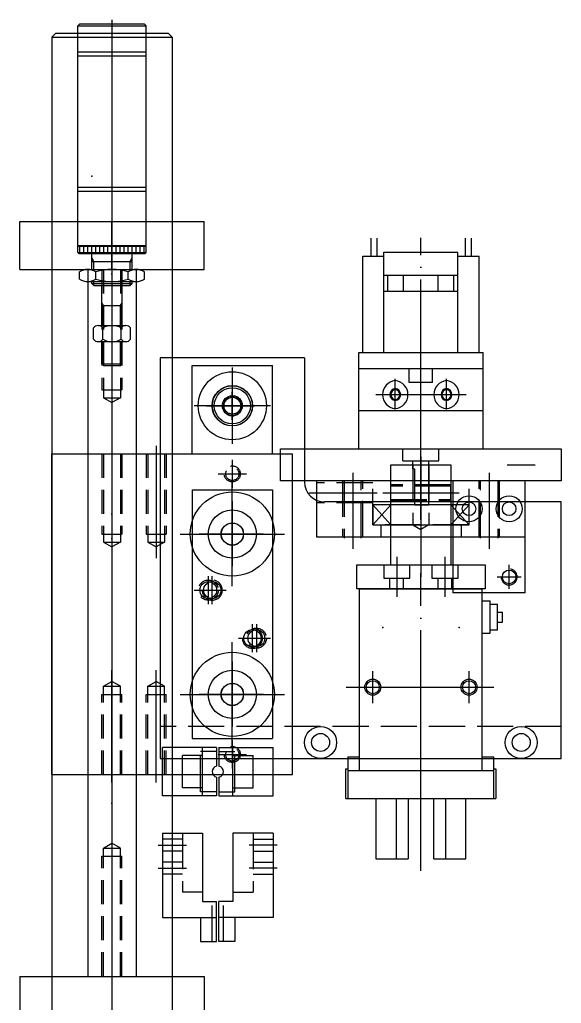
# Model space of a CAD drawing. Extents: x 109 to 2360, y -4282 to -2220.
# Drawn here: x 1960.9 to 2230.9, y -3827 to -3336.2 of the extents above; entities that cross this region are included whole.
import ezdxf

# ---------------------------------------------------------------- set-up
doc = ezdxf.new("R2010")
doc.units = 0
doc.header["$LTSCALE"] = 6
doc.header["$MEASUREMENT"] = 0
for name, pattern in [('CENTER', [22, 20, -1, 0, -1]), ('CENTER1', [12, 10, -1, 0, -1]), ('CENTER2', [16, 10, -2, 2, -2]), ('CENTER3', [7, 4, -1, 1, -1]), ('DASHED', [4, 3, -1]), ('DASHED2', [3, 2, -1]), ('THIN', [200000, 200000, 0])]:
    doc.linetypes.add(name, pattern=pattern)
doc.layers.get('0').update_dxf_attribs({"color": 241, "linetype": 'CONTINUOUS'})
for name, color, linetype in [('6802', 7, 'CONTINUOUS'), ('ME23-16X1_0', 254, 'CONTINUOUS'), ('MH010001', 110, 'CONTINUOUS'), ('MJ02-20X16', 210, 'CONTINUOUS'), ('MJ05A-16X16', 7, 'CONTINUOUS'), ('MJ08-20X16', 12, 'CONTINUOUS'), ('MJ16X12', 20, 'CONTINUOUS'), ('MJ23A-16X16', 7, 'CONTINUOUS'), ('MJ8Q02', 6, 'CONTINUOUS'), ('ML001', 2, 'CONTINUOUS'), ('ML002', 5, 'CONTINUOUS'), ('ML20-24', 241, 'CONTINUOUS'), ('ML4E1000', 140, 'CONTINUOUS'), ('ML4Q1000', 4, 'CONTINUOUS'), ('MLA3', 210, 'CONTINUOUS'), ('MM080017', 31, 'CONTINUOUS')]:
    doc.layers.add(name, color=color, linetype=linetype)

msp = doc.modelspace()

# ---------------------------------------------------------------- linework, layer by layer
at = {"linetype": 'CENTER'}
for p, q in [((2160.87, -3760.79), (2160.87, -3612.31)), ((2136.87, -3677.23), (2136.87, -3661.23)), ((2184.87, -3677.23), (2184.87, -3661.23)), ((2123.54, -3669.23), (2197.19, -3669.23))]:
    msp.add_line(p, q, dxfattribs=at)
at = {"linetype": 'CONTINUOUS'}
for p, q in [((2130.27, -3710.83), (2130.27, -3620.23)), ((2130.27, -3620.23), (2191.47, -3620.23)), ((2191.47, -3710.83), (2191.47, -3620.23)), ((2191.47, -3626.15), (2195.47, -3626.15)), ((2195.47, -3642.31), (2195.47, -3626.15)), ((2195.47, -3627.88), (2199.07, -3627.88)), ((2199.07, -3640.58), (2199.07, -3627.88)), ((2199.07, -3631.73), (2201.62, -3631.73)), ((2201.62, -3636.73), (2201.62, -3631.73)), ((2199.07, -3636.73), (2201.62, -3636.73)), ((2195.47, -3640.58), (2199.07, -3640.58)), ((2191.47, -3642.31), (2195.47, -3642.31)), ((2124.47, -3704.03), (2130.27, -3704.03)), ((2124.47, -3704.03), (2124.47, -3724.83)), ((2191.47, -3704.03), (2197.27, -3704.03)), ((2197.27, -3724.83), (2197.27, -3704.03)), ((2123.47, -3710.03), (2124.47, -3710.03)), ((2123.47, -3724.83), (2123.47, -3710.03)), ((2197.27, -3710.03), (2198.27, -3710.03)), ((2198.27, -3710.03), (2198.27, -3724.83)), ((2124.47, -3710.83), (2197.27, -3710.83)), ((2123.47, -3724.83), (2198.27, -3724.83)), ((2138.47, -3724.83), (2138.47, -3754.83)), ((2148.47, -3724.83), (2148.47, -3754.83)), ((2154.47, -3724.83), (2154.47, -3754.83)), ((2167.27, -3754.83), (2167.27, -3724.83)), ((2173.27, -3754.83), (2173.27, -3724.83)), ((2183.27, -3754.83), (2183.27, -3724.83)), ((2138.47, -3754.83), (2148.47, -3754.83)), ((2148.47, -3754.83), (2154.47, -3754.83)), ((2167.27, -3754.83), (2173.27, -3754.83)), ((2173.27, -3754.83), (2183.27, -3754.83))]:
    msp.add_line(p, q, dxfattribs=at)
for centre, radius in [((2136.87, -3669.23), 4), ((2136.87, -3669.23), 3.24), ((2184.87, -3669.23), 4), ((2184.87, -3669.23), 3.24)]:
    msp.add_circle(centre, radius, dxfattribs=at)
for p in [(2160.87, -3620.23), (2141.87, -3639.43), (2179.87, -3639.43)]:
    msp.add_point(p, dxfattribs=at)
at = {"layer": '6802', "linetype": 'CENTER'}
msp.add_line((2160.87, -3570.94), (2160.87, -3596.2), dxfattribs=at)
at = {"layer": '6802'}
for p, q in [((2136.87, -3588.26), (2145.87, -3578.26)), ((2136.87, -3578.26), (2145.87, -3588.26)), ((2145.87, -3588.26), (2145.87, -3578.26)), ((2184.87, -3578.26), (2175.87, -3588.26)), ((2175.87, -3578.26), (2184.87, -3588.26)), ((2175.87, -3578.26), (2175.87, -3588.26))]:
    msp.add_line(p, q, dxfattribs=at)
msp.add_lwpolyline([(2136.87, -3588.26), (2184.87, -3588.26), (2184.87, -3578.26), (2136.87, -3578.26)], close=True, dxfattribs=at)
at = {"layer": 'ME23-16X1_0', "linetype": 'CENTER'}
msp.add_line((2006.87, -3456.8), (2006.87, -3817.51), dxfattribs=at)
at = {"layer": 'ME23-16X1_0', "linetype": 'CONTINUOUS'}
for p, q in [((1994.87, -3460.8), (1994.87, -3813.51)), ((1994.87, -3460.8), (2018.87, -3460.8)), ((2018.87, -3460.8), (2018.87, -3813.51)), ((1994.87, -3813.51), (2018.87, -3813.51))]:
    msp.add_line(p, q, dxfattribs=at)
at = {"layer": 'ME23-16X1_0', "linetype": 'DASHED2'}
for p, q in [((2001.87, -3460.8), (2001.87, -3520.8)), ((2002.67, -3460.8), (2002.67, -3524.8)), ((2011.07, -3460.8), (2011.07, -3524.8)), ((2011.87, -3460.8), (2011.87, -3520.8)), ((2001.87, -3520.8), (2011.87, -3520.8)), ((2002.67, -3524.8), (2006.87, -3527.23)), ((2002.67, -3524.8), (2011.07, -3524.8)), ((2011.07, -3524.8), (2006.87, -3527.23)), ((2002.67, -3749.51), (2006.87, -3747.09)), ((2002.67, -3813.51), (2002.67, -3749.51)), ((2002.67, -3749.51), (2011.07, -3749.51)), ((2011.07, -3749.51), (2006.87, -3747.09)), ((2011.07, -3813.51), (2011.07, -3749.51)), ((2001.87, -3813.51), (2001.87, -3753.51)), ((2001.87, -3753.51), (2011.87, -3753.51)), ((2011.87, -3813.51), (2011.87, -3753.51))]:
    msp.add_line(p, q, dxfattribs=at)
at = {"layer": 'MH010001', "linetype": 'CONTINUOUS'}
for p, q in [((1976.87, -3712.8), (1976.87, -3552.8)), ((1976.87, -3552.8), (2096.87, -3552.8)), ((2096.87, -3712.8), (2096.87, -3552.8)), ((1976.87, -3712.8), (2096.87, -3712.8))]:
    msp.add_line(p, q, dxfattribs=at)
at = {"layer": 'MH010001', "linetype": 'DASHED2'}
for p, q in [((2001.87, -3552.8), (2001.87, -3592.8)), ((2002.67, -3552.8), (2002.67, -3596.8)), ((2011.07, -3552.8), (2011.07, -3596.8)), ((2011.87, -3552.8), (2011.87, -3592.8)), ((2023.87, -3552.8), (2023.87, -3592.8)), ((2024.67, -3552.8), (2024.67, -3596.8)), ((2033.07, -3552.8), (2033.07, -3596.8)), ((2033.87, -3552.8), (2033.87, -3592.8)), ((2001.87, -3592.8), (2011.87, -3592.8)), ((2002.67, -3596.8), (2006.87, -3599.23)), ((2002.67, -3596.8), (2011.07, -3596.8)), ((2011.07, -3596.8), (2006.87, -3599.23)), ((2023.87, -3592.8), (2033.87, -3592.8)), ((2024.67, -3596.8), (2028.87, -3599.23)), ((2024.67, -3596.8), (2033.07, -3596.8)), ((2033.07, -3596.8), (2028.87, -3599.23)), ((2002.67, -3668.8), (2006.87, -3666.38)), ((2002.67, -3712.8), (2002.67, -3668.8)), ((2002.67, -3668.8), (2011.07, -3668.8)), ((2011.07, -3668.8), (2006.87, -3666.38)), ((2011.07, -3712.8), (2011.07, -3668.8)), ((2024.67, -3668.8), (2028.87, -3666.38)), ((2024.67, -3712.8), (2024.67, -3668.8)), ((2024.67, -3668.8), (2033.07, -3668.8)), ((2033.07, -3668.8), (2028.87, -3666.38)), ((2033.07, -3712.8), (2033.07, -3668.8)), ((2001.87, -3672.8), (2011.87, -3672.8)), ((2001.87, -3712.8), (2001.87, -3672.8)), ((2011.87, -3712.8), (2011.87, -3672.8)), ((2023.87, -3712.8), (2023.87, -3672.8)), ((2023.87, -3672.8), (2033.87, -3672.8)), ((2033.87, -3712.8), (2033.87, -3672.8))]:
    msp.add_line(p, q, dxfattribs=at)
at = {"layer": 'MH010001', "linetype": 'CENTER2'}
for p, q in [((2006.87, -3548.8), (2006.87, -3604.8)), ((2028.87, -3548.8), (2028.87, -3604.8)), ((2066.87, -3618.8), (2066.87, -3566.8)), ((2066.87, -3618.8), (2066.87, -3566.8)), ((2040.87, -3592.8), (2092.87, -3592.8)), ((2040.87, -3592.8), (2092.87, -3592.8)), ((2066.87, -3698.8), (2066.87, -3646.8)), ((2066.87, -3698.8), (2066.87, -3646.8)), ((2006.87, -3716.8), (2006.87, -3660.8)), ((2028.87, -3716.8), (2028.87, -3660.8)), ((2040.87, -3672.8), (2092.87, -3672.8)), ((2040.87, -3672.8), (2092.87, -3672.8))]:
    msp.add_line(p, q, dxfattribs=at)
at = {"layer": 'MH010001', "linetype": 'CENTER3'}
for p, q in [((2066.87, -3556.8), (2066.87, -3568.8)), ((2060.87, -3562.8), (2072.87, -3562.8)), ((2054.87, -3613.8), (2054.87, -3627.8)), ((2047.87, -3620.8), (2061.87, -3620.8)), ((2066.87, -3696.8), (2066.87, -3708.8)), ((2060.87, -3702.8), (2072.87, -3702.8))]:
    msp.add_line(p, q, dxfattribs=at)
at = {"layer": 'MH010001', "linetype": 'DASHED2'}
for centre, radius in [((2066.87, -3562.8), 4), ((2066.87, -3562.8), 3.3), ((2054.87, -3620.8), 5), ((2066.87, -3702.8), 4), ((2066.87, -3702.8), 3.3)]:
    msp.add_circle(centre, radius, dxfattribs=at)
at = {"layer": 'MH010001', "linetype": 'CONTINUOUS'}
for centre, radius in [((2066.87, -3592.8), 21), ((2066.87, -3592.8), 21), ((2054.87, -3620.8), 4.2), ((2066.87, -3672.8), 21), ((2066.87, -3672.8), 21)]:
    msp.add_circle(centre, radius, dxfattribs=at)
at = {"layer": 'MJ02-20X16', "linetype": 'CONTINUOUS'}
for p, q in [((1960.87, -3813.51), (2052.87, -3813.51)), ((1960.87, -3813.51), (1960.87, -3837.51)), ((2052.87, -3813.51), (2052.87, -3837.51))]:
    msp.add_line(p, q, dxfattribs=at)
at = {"layer": 'MJ05A-16X16', "linetype": 'CONTINUOUS'}
for p, q in [((2046.87, -3570.8), (2046.87, -3694.8)), ((2046.87, -3570.8), (2086.87, -3570.8)), ((2086.87, -3570.8), (2086.87, -3694.8)), ((2046.87, -3694.8), (2086.87, -3694.8))]:
    msp.add_line(p, q, dxfattribs=at)
at = {"layer": 'MJ05A-16X16', "linetype": 'CENTER3'}
for p, q in [((2066.87, -3583.8), (2066.87, -3601.8)), ((2057.87, -3592.8), (2075.87, -3592.8)), ((2054.87, -3613.8), (2054.87, -3627.8)), ((2047.87, -3620.8), (2061.87, -3620.8)), ((2078.87, -3637.8), (2078.87, -3651.8)), ((2071.87, -3644.8), (2085.87, -3644.8)), ((2066.87, -3663.8), (2066.87, -3681.8)), ((2057.87, -3672.8), (2075.87, -3672.8))]:
    msp.add_line(p, q, dxfattribs=at)
at = {"layer": 'MJ05A-16X16', "linetype": 'CONTINUOUS'}
for centre, radius in [((2066.87, -3592.8), 5.6), ((2054.87, -3620.8), 4.2), ((2078.87, -3644.8), 4.2), ((2066.87, -3672.8), 5.6)]:
    msp.add_circle(centre, radius, dxfattribs=at)
at = {"layer": 'MJ05A-16X16', "linetype": 'DASHED2'}
for centre in [(2054.87, -3620.8), (2078.87, -3644.8)]:
    msp.add_circle(centre, 5, dxfattribs=at)
at = {"layer": 'MJ08-20X16'}
for p, q in [((2006.89, -3510.8), (2006.89, -3336.17)), ((2066.87, -3509.8), (2066.87, -3547.8)), ((2085.87, -3528.8), (2047.87, -3528.8))]:
    msp.add_line(p, q, dxfattribs=at)
at = {"layer": 'MJ08-20X16', "linetype": 'CONTINUOUS'}
for p, q in [((1989.89, -3339.17), (1990.89, -3338.17)), ((1989.89, -3448.8), (1989.89, -3339.17)), ((1989.89, -3339.17), (2023.89, -3339.17)), ((1990.89, -3338.17), (2022.89, -3338.17)), ((2023.89, -3339.17), (2022.89, -3338.17)), ((2023.89, -3448.8), (2023.89, -3339.17)), ((1989.89, -3352.17), (2023.89, -3352.17)), ((1989.89, -3354.17), (2023.89, -3354.17)), ((1989.89, -3419.8), (2023.89, -3419.8)), ((1989.89, -3421.8), (2023.89, -3421.8)), ((1989.89, -3448.8), (2023.89, -3448.8)), ((1989.89, -3449.2), (1990.29, -3448.8)), ((1989.89, -3449.2), (2023.89, -3449.2)), ((1989.89, -3452.4), (1989.89, -3449.2)), ((1990.89, -3452.4), (1990.89, -3449.2)), ((1992.89, -3452.4), (1992.89, -3449.2)), ((1994.89, -3452.4), (1994.89, -3449.2)), ((1996.89, -3452.4), (1996.89, -3449.2)), ((1998.89, -3452.4), (1998.89, -3449.2)), ((2000.89, -3452.4), (2000.89, -3449.2)), ((2002.89, -3452.4), (2002.89, -3449.2)), ((2004.89, -3452.4), (2004.89, -3449.2)), ((2006.89, -3452.4), (2006.89, -3449.2)), ((2008.89, -3452.4), (2008.89, -3449.2)), ((2010.89, -3452.4), (2010.89, -3449.2)), ((2012.89, -3452.4), (2012.89, -3449.2)), ((2014.89, -3452.4), (2014.89, -3449.2)), ((2016.89, -3452.4), (2016.89, -3449.2)), ((2018.89, -3452.4), (2018.89, -3449.2)), ((2020.89, -3452.4), (2020.89, -3449.2)), ((2022.89, -3452.4), (2022.89, -3449.2)), ((2023.89, -3449.2), (2023.49, -3448.8)), ((2023.89, -3452.4), (2023.89, -3449.2)), ((1989.89, -3452.4), (2023.89, -3452.4)), ((1990.29, -3452.8), (1989.89, -3452.4)), ((1990.29, -3452.8), (2023.49, -3452.8)), ((1996.89, -3460.8), (1996.89, -3452.8)), ((1997.89, -3456.8), (1996.89, -3455.07)), ((2015.89, -3456.8), (2016.89, -3455.07)), ((2016.89, -3460.8), (2016.89, -3452.8)), ((2023.49, -3452.8), (2023.89, -3452.4)), ((1996.89, -3456.8), (2016.89, -3456.8)), ((1997.89, -3460.8), (1997.89, -3456.8)), ((2015.89, -3460.8), (2015.89, -3456.8)), ((1990.72, -3465.64), (1990.72, -3461.97)), ((1994.76, -3460.8), (2019.01, -3460.8)), ((1998.81, -3465.64), (1998.81, -3461.97)), ((2014.97, -3465.64), (2014.97, -3461.97)), ((2023.05, -3465.64), (2023.05, -3461.97)), ((1994.76, -3466.8), (2019.01, -3466.8)), ((1996.89, -3467.8), (1996.89, -3466.8)), ((1996.89, -3467.8), (2016.89, -3467.8)), ((1996.89, -3467.8), (1997.89, -3468.8)), ((1997.89, -3468.8), (1997.89, -3466.8)), ((1997.89, -3468.8), (2015.89, -3468.8)), ((2001.89, -3488.8), (2001.89, -3468.8)), ((2011.89, -3488.8), (2011.89, -3468.8)), ((2015.89, -3468.8), (2015.89, -3466.8)), ((2016.89, -3467.8), (2015.89, -3468.8)), ((2016.89, -3467.8), (2016.89, -3466.8)), ((2002.69, -3478.8), (2001.89, -3477.42)), ((2001.89, -3478.8), (2011.89, -3478.8)), ((2002.69, -3488.8), (2002.69, -3478.8)), ((2011.09, -3478.8), (2011.89, -3477.42)), ((2011.09, -3488.8), (2011.09, -3478.8)), ((1999.96, -3488.8), (2013.82, -3488.8)), ((1997.65, -3495.66), (1997.65, -3489.95)), ((2002.27, -3495.66), (2002.27, -3489.95)), ((2011.51, -3495.66), (2011.51, -3489.95)), ((2016.13, -3495.66), (2016.13, -3489.95)), ((1999.96, -3496.8), (2013.82, -3496.8)), ((2001.89, -3508), (2001.89, -3496.8)), ((2002.69, -3508.8), (2002.69, -3496.8)), ((2011.09, -3508.8), (2011.09, -3496.8)), ((2011.89, -3508), (2011.89, -3496.8)), ((2011.89, -3508), (2001.89, -3508)), ((2002.69, -3508.8), (2001.89, -3508)), ((2002.69, -3508.8), (2011.09, -3508.8)), ((2011.09, -3508.8), (2011.89, -3508))]:
    msp.add_line(p, q, dxfattribs=at)
for radius in [17, 10, 9, 5, 4.2]:
    msp.add_circle((2066.87, -3528.8), radius, dxfattribs=at)
for centre, radius, start, end in [((1994.76, -3468.39), 7.58, 57.7957, 122.2041), ((2006.89, -3489.39), 28.58, 73.5735, 106.4264), ((2019.01, -3468.39), 7.58, 57.7958, 122.2042), ((1994.76, -3459.22), 7.58, 237.7958, 302.2042), ((2006.89, -3438.22), 28.58, 253.5736, 286.4264), ((2019.01, -3459.22), 7.58, 237.7957, 302.2041), ((1999.96, -3491.71), 2.9, 37.3412, 142.6588), ((2006.89, -3498.71), 9.9, 62.2043, 117.7956), ((2013.82, -3491.71), 2.9, 37.3412, 142.6588), ((1999.96, -3493.9), 2.9, 217.3412, 322.6588), ((2006.89, -3486.9), 9.9, 242.2043, 297.7957), ((2013.82, -3493.9), 2.9, 217.3412, 322.6588)]:
    msp.add_arc(centre, radius, start, end, dxfattribs=at)
for p in [(1996.89, -3414.3), (2006.89, -3452.8), (2006.89, -3460.8), (2006.89, -3466.8), (2006.89, -3488.8), (2006.89, -3496.8), (2066.87, -3528.8)]:
    msp.add_point(p, dxfattribs=at)
at = {"layer": 'MJ16X12', "linetype": 'CONTINUOUS'}
for p, q in [((2176.87, -3566.23), (2176.87, -3622.23)), ((2212.87, -3566.23), (2176.87, -3566.23)), ((2212.87, -3622.23), (2212.87, -3566.23)), ((2212.87, -3622.23), (2176.87, -3622.23))]:
    msp.add_line(p, q, dxfattribs=at)
at = {"layer": 'MJ16X12', "linetype": 'CENTER'}
for p, q in [((2204.86, -3620.22), (2204.87, -3608.22)), ((2198.87, -3614.21), (2210.87, -3614.22))]:
    msp.add_line(p, q, dxfattribs=at)
at = {"layer": 'MJ16X12', "linetype": 'CONTINUOUS'}
for centre, radius in [((2184.87, -3580.22), 6.5), ((2184.87, -3580.22), 3.4), ((2204.87, -3580.22), 6.5), ((2204.87, -3580.22), 3.4), ((2204.87, -3614.22), 3.4)]:
    msp.add_circle(centre, radius, dxfattribs=at)
at = {"layer": 'MJ16X12', "linetype": 'THIN'}
msp.add_arc((2204.87, -3614.22), 4, 179.9087, 79.9087, dxfattribs=at)
at = {"layer": 'MJ23A-16X16', "linetype": 'CONTINUOUS'}
for p, q in [((2046.87, -3552.8), (2046.87, -3508.8)), ((2046.87, -3508.8), (2086.87, -3508.8)), ((2086.87, -3552.8), (2086.87, -3508.8)), ((2046.87, -3712.8), (2086.87, -3712.8))]:
    msp.add_line(p, q, dxfattribs=at)
at = {"layer": 'MJ23A-16X16', "linetype": 'CENTER3'}
for p, q in [((2066.87, -3515.8), (2066.87, -3541.8)), ((2053.87, -3528.8), (2079.87, -3528.8)), ((2066.87, -3555.8), (2066.87, -3569.8)), ((2059.87, -3562.8), (2073.87, -3562.8)), ((2066.87, -3695.8), (2066.87, -3709.8)), ((2059.87, -3702.8), (2073.87, -3702.8))]:
    msp.add_line(p, q, dxfattribs=at)
at = {"layer": 'MJ23A-16X16', "linetype": 'CENTER2'}
for p, q in [((2066.87, -3608.8), (2066.87, -3576.8)), ((2050.87, -3592.8), (2082.87, -3592.8)), ((2066.87, -3688.8), (2066.87, -3656.8)), ((2050.87, -3672.8), (2082.87, -3672.8))]:
    msp.add_line(p, q, dxfattribs=at)
at = {"layer": 'MJ23A-16X16', "linetype": 'CONTINUOUS'}
msp.add_circle((2066.87, -3528.8), 10.1, dxfattribs=at)
at = {"layer": 'MJ8Q02', "linetype": 'CONTINUOUS'}
for p, q in [((2145.87, -3608.23), (2145.87, -3558.23)), ((2145.87, -3558.23), (2175.87, -3558.23)), ((2175.87, -3558.23), (2175.87, -3608.23)), ((2128.87, -3608.23), (2192.87, -3608.23)), ((2128.87, -3620.23), (2128.87, -3608.23)), ((2192.87, -3608.23), (2192.87, -3620.23)), ((2192.87, -3620.23), (2128.87, -3620.23))]:
    msp.add_line(p, q, dxfattribs=at)
at = {"layer": 'MJ8Q02', "linetype": 'DASHED'}
for p, q in [((2156.87, -3558.23), (2156.87, -3588.23)), ((2164.87, -3558.23), (2164.87, -3588.23)), ((2175.87, -3568.25), (2145.87, -3568.25)), ((2175.87, -3568.85), (2145.87, -3568.85)), ((2175.87, -3576.25), (2175.87, -3568.25)), ((2145.87, -3575.65), (2175.87, -3575.65)), ((2145.87, -3576.25), (2175.87, -3576.25)), ((2156.87, -3588.23), (2160.87, -3590.63)), ((2156.87, -3588.23), (2164.87, -3588.23)), ((2164.87, -3588.23), (2160.87, -3590.63)), ((2142.37, -3608.23), (2142.37, -3614.83)), ((2155.37, -3614.83), (2155.37, -3608.23)), ((2166.37, -3608.23), (2166.37, -3614.83)), ((2179.37, -3614.83), (2179.37, -3608.23)), ((2142.37, -3614.83), (2155.37, -3614.83)), ((2145.47, -3620.23), (2145.47, -3614.83)), ((2152.27, -3620.23), (2152.27, -3614.83)), ((2166.37, -3614.83), (2179.37, -3614.83)), ((2169.47, -3620.23), (2169.47, -3614.83)), ((2176.27, -3620.23), (2176.27, -3614.83))]:
    msp.add_line(p, q, dxfattribs=at)
at = {"layer": 'MJ8Q02', "linetype": 'CENTER1'}
msp.add_line((2160.87, -3554.23), (2160.87, -3624.23), dxfattribs=at)
at = {"layer": 'MJ8Q02', "linetype": 'CENTER'}
for p, q in [((2141.87, -3572.25), (2179.87, -3572.25)), ((2148.87, -3604.23), (2148.87, -3624.23)), ((2172.87, -3604.23), (2172.87, -3624.23))]:
    msp.add_line(p, q, dxfattribs=at)
at = {"layer": 'ML001', "linetype": 'CONTINUOUS'}
for p, q in [((2135.86, -3445.12), (2135.86, -3454.23)), ((2138.86, -3445.12), (2138.86, -3454.23)), ((2182.86, -3445.12), (2182.86, -3454.23)), ((2185.86, -3445.12), (2185.86, -3454.23)), ((2131.86, -3502.23), (2131.86, -3454.23)), ((2131.86, -3454.23), (2142.36, -3454.23)), ((2142.36, -3502.23), (2142.36, -3452.23)), ((2142.36, -3452.23), (2179.36, -3452.23)), ((2179.36, -3502.23), (2179.36, -3452.23)), ((2179.36, -3454.23), (2189.86, -3454.23)), ((2189.86, -3502.23), (2189.86, -3454.23)), ((2142.36, -3463.63), (2179.36, -3463.63)), ((2144.36, -3471.63), (2144.36, -3463.63)), ((2152.26, -3471.63), (2152.26, -3463.63)), ((2169.46, -3471.63), (2169.46, -3463.63)), ((2177.36, -3471.63), (2177.36, -3463.63)), ((2142.36, -3471.63), (2179.36, -3471.63)), ((2129.86, -3550.23), (2129.86, -3502.23)), ((2129.86, -3502.23), (2191.86, -3502.23)), ((2191.86, -3550.23), (2191.86, -3502.23)), ((2129.86, -3510.23), (2191.86, -3510.23)), ((2155.06, -3517.23), (2155.06, -3510.23)), ((2166.66, -3517.23), (2166.66, -3510.23)), ((2166.66, -3517.23), (2155.06, -3517.23)), ((2129.86, -3531.23), (2191.86, -3531.23)), ((2129.86, -3550.23), (2191.86, -3550.23)), ((2151.86, -3556.23), (2151.86, -3550.23)), ((2169.86, -3556.23), (2169.86, -3550.23)), ((2151.86, -3556.23), (2169.86, -3556.23)), ((2156.86, -3560.23), (2156.86, -3556.23)), ((2164.86, -3578.23), (2164.86, -3556.23)), ((2156.86, -3560.23), (2157.86, -3560.23)), ((2157.86, -3578.23), (2157.86, -3560.23)), ((2157.86, -3578.23), (2164.86, -3578.23))]:
    msp.add_line(p, q, dxfattribs=at)
at = {"layer": 'ML001', "linetype": 'CENTER'}
for p, q in [((2160.86, -3585.73), (2160.86, -3444.97)), ((2148.1, -3530.61), (2148.1, -3515.34)), ((2173.62, -3530.61), (2173.62, -3515.34)), ((2138.35, -3523.23), (2183.51, -3523.23))]:
    msp.add_line(p, q, dxfattribs=at)
at = {"layer": 'ML001', "linetype": 'CONTINUOUS'}
for centre, radius, start, end in [((2148.79, -3523.23), 7.03, 95.665, 264.3351), ((2147.4, -3523.23), 7.03, 275.6649, 84.335), ((2174.32, -3523.23), 7.03, 95.665, 264.3351), ((2172.93, -3523.23), 7.03, 275.6649, 84.335), ((2148.39, -3523.23), 3.01, 95.605, 264.3951), ((2148.34, -3523.23), 2.51, 95.521, 264.4786), ((2147.8, -3523.23), 3.01, 275.6049, 84.395), ((2147.86, -3523.23), 2.51, 275.5214, 84.479), ((2173.92, -3523.23), 3.01, 95.605, 264.3951), ((2173.86, -3523.23), 2.51, 95.521, 264.4786), ((2173.33, -3523.23), 3.01, 275.6049, 84.395), ((2173.38, -3523.23), 2.51, 275.5214, 84.479)]:
    msp.add_arc(centre, radius, start, end, dxfattribs=at)
at = {"layer": 'ML001'}
msp.add_point((2160.86, -3550.23), dxfattribs=at)
at = {"layer": 'ML002', "linetype": 'CONTINUOUS'}
for p, q in [((2030.87, -3504.82), (2030.87, -3704.8)), ((2102.87, -3504.82), (2030.87, -3504.82)), ((2102.87, -3504.82), (2102.87, -3566.82)), ((2230.87, -3576.82), (2112.87, -3576.82)), ((2230.87, -3704.8), (2230.87, -3576.82)), ((2030.87, -3704.8), (2230.87, -3704.8))]:
    msp.add_line(p, q, dxfattribs=at)
at = {"layer": 'ML002', "linetype": 'CENTER'}
for p, q in [((2066.86, -3535.8), (2066.87, -3521.8)), ((2059.87, -3528.79), (2073.87, -3528.8)), ((2056.86, -3627.82), (2056.87, -3613.82)), ((2049.87, -3620.81), (2063.87, -3620.82)), ((2076.86, -3651.82), (2076.87, -3637.82)), ((2069.87, -3644.81), (2083.87, -3644.82))]:
    msp.add_line(p, q, dxfattribs=at)
at = {"layer": 'ML002', "linetype": 'CENTER1'}
for p, q in [((2066.87, -3576.4), (2066.87, -3608.85)), ((2082.35, -3592.82), (2050.35, -3592.82)), ((2066.87, -3656.4), (2066.87, -3688.85)), ((2082.35, -3672.82), (2050.35, -3672.82))]:
    msp.add_line(p, q, dxfattribs=at)
at = {"layer": 'ML002', "linetype": 'DASHED'}
msp.add_line((2230.87, -3688.8), (2030.87, -3688.8), dxfattribs=at)
at = {"layer": 'ML002', "linetype": 'CONTINUOUS'}
for centre, radius in [((2066.87, -3528.8), 4.3), ((2066.87, -3592.82), 12), ((2066.87, -3592.82), 5.5), ((2056.87, -3620.82), 4.3), ((2076.87, -3644.82), 4.3), ((2066.87, -3672.82), 12), ((2066.87, -3672.82), 5.5), ((2110.87, -3696.82), 8), ((2210.87, -3696.82), 8), ((2110.87, -3696.82), 4.5), ((2210.87, -3696.82), 4.5)]:
    msp.add_circle(centre, radius, dxfattribs=at)
at = {"layer": 'ML002', "linetype": 'THIN'}
for centre in [(2066.87, -3528.8), (2056.87, -3620.82), (2076.87, -3644.82)]:
    msp.add_arc(centre, 5, 179.9087, 79.9087, dxfattribs=at)
at = {"layer": 'ML002', "linetype": 'CONTINUOUS'}
msp.add_arc((2112.87, -3566.82), 10, 180, 270, dxfattribs=at)
at = {"layer": 'ML20-24', "linetype": 'CONTINUOUS'}
for p, q in [((1960.87, -3436.8), (2052.87, -3436.8)), ((1960.87, -3460.8), (1960.87, -3436.8)), ((2006.87, -3460.8), (2006.87, -3436.8)), ((2052.87, -3460.8), (2052.87, -3436.8)), ((1960.87, -3460.8), (2052.87, -3460.8))]:
    msp.add_line(p, q, dxfattribs=at)
at = {"layer": 'ML4E1000', "linetype": 'CONTINUOUS'}
for p, q in [((2059, -3699.38), (2032, -3699.38)), ((2032, -3723.38), (2032, -3699.38)), ((2052, -3723.38), (2052, -3699.38)), ((2059, -3699.38), (2059, -3708.64)), ((2060.2, -3699.38), (2087.2, -3699.38)), ((2060.2, -3699.38), (2060.2, -3708.64)), ((2067.2, -3723.38), (2067.2, -3699.38)), ((2087.2, -3723.38), (2087.2, -3699.38)), ((2052, -3703.38), (2042, -3703.38)), ((2042, -3719.38), (2042, -3703.38)), ((2067.2, -3703.38), (2077.2, -3703.38)), ((2077.2, -3719.38), (2077.2, -3703.38)), ((2059, -3714.11), (2059, -3723.38)), ((2060.2, -3714.11), (2060.2, -3723.38)), ((2052, -3719.38), (2042, -3719.38)), ((2067.2, -3719.38), (2077.2, -3719.38)), ((2059, -3723.38), (2032, -3723.38)), ((2060.2, -3723.38), (2087.2, -3723.38)), ((2032, -3742.1), (2032, -3784.1)), ((2032, -3742.1), (2052, -3742.1)), ((2052, -3742.1), (2052, -3776.1)), ((2067.2, -3742.1), (2067.2, -3776.1)), ((2087.2, -3742.1), (2067.2, -3742.1)), ((2087.2, -3742.1), (2087.2, -3784.1)), ((2052, -3776.1), (2059, -3776.1)), ((2059, -3796.1), (2059, -3776.1)), ((2060.2, -3796.1), (2060.2, -3776.1)), ((2067.2, -3776.1), (2060.2, -3776.1)), ((2032, -3784.1), (2059, -3784.1)), ((2051, -3784.1), (2051, -3796.1)), ((2087.2, -3784.1), (2060.2, -3784.1)), ((2068.2, -3784.1), (2068.2, -3796.1)), ((2051, -3796.1), (2059, -3796.1)), ((2068.2, -3796.1), (2060.2, -3796.1))]:
    msp.add_line(p, q, dxfattribs=at)
at = {"layer": 'ML4E1000', "linetype": 'DASHED'}
for p, q in [((2051, -3721.38), (2051, -3701.38)), ((2059, -3701.38), (2051, -3701.38)), ((2060.2, -3701.38), (2068.2, -3701.38)), ((2068.2, -3721.38), (2068.2, -3701.38)), ((2059, -3721.38), (2051, -3721.38)), ((2060.2, -3721.38), (2068.2, -3721.38)), ((2042, -3742.1), (2042, -3771.5)), ((2077.2, -3742.1), (2077.2, -3771.5)), ((2042, -3745.1), (2032, -3745.1)), ((2077.2, -3745.1), (2087.2, -3745.1)), ((2042, -3751.1), (2032, -3751.1)), ((2077.2, -3751.1), (2087.2, -3751.1)), ((2042, -3756.5), (2032, -3756.5)), ((2077.2, -3756.5), (2087.2, -3756.5)), ((2042, -3762.5), (2032, -3762.5)), ((2077.2, -3762.5), (2087.2, -3762.5)), ((2052, -3771.5), (2042, -3771.5)), ((2067.2, -3771.5), (2077.2, -3771.5)), ((2056.8, -3796.1), (2056.8, -3776.1)), ((2062.4, -3796.1), (2062.4, -3776.1))]:
    msp.add_line(p, q, dxfattribs=at)
at = {"layer": 'ML4E1000', "linetype": 'CENTER1'}
for p, q in [((2029.96, -3748.1), (2043.96, -3748.1)), ((2089.24, -3748.1), (2075.24, -3748.1)), ((2029.96, -3759.5), (2043.96, -3759.5)), ((2089.24, -3759.5), (2075.24, -3759.5))]:
    msp.add_line(p, q, dxfattribs=at)
at = {"layer": 'ML4E1000', "linetype": 'CONTINUOUS'}
for start, end in [(102.3736, 257.6264), (282.3736, 77.6264)]:
    msp.add_arc((2059.6, -3711.38), 2.8, start, end, dxfattribs=at)
at = {"layer": 'ML4Q1000', "linetype": 'CONTINUOUS'}
for p, q in [((2090.87, -3550.25), (2230.87, -3550.25)), ((2090.87, -3550.25), (2230.87, -3550.25)), ((2090.87, -3566.25), (2090.87, -3550.25)), ((2090.87, -3566.25), (2090.87, -3550.25)), ((2230.87, -3550.25), (2230.87, -3566.25)), ((2230.87, -3550.25), (2230.87, -3566.25)), ((2203.87, -3558.24), (2217.87, -3558.25)), ((2230.87, -3566.25), (2090.87, -3566.25)), ((2230.87, -3566.25), (2090.87, -3566.25))]:
    msp.add_line(p, q, dxfattribs=at)
at = {"layer": 'MLA3', "linetype": 'CENTER'}
for p, q in [((2126.87, -3562.25), (2126.87, -3600.25)), ((2194.87, -3562.25), (2194.87, -3600.25))]:
    msp.add_line(p, q, dxfattribs=at)
at = {"layer": 'MLA3', "linetype": 'CENTER1'}
for p, q in [((2160.87, -3558.72), (2160.87, -3601.16)), ((2104.98, -3572.25), (2139.12, -3572.25))]:
    msp.add_line(p, q, dxfattribs=at)
at = {"layer": 'MLA3', "linetype": 'CONTINUOUS'}
for p, q in [((2212.87, -3566.25), (2108.87, -3566.25)), ((2108.87, -3566.25), (2108.87, -3594.25)), ((2212.87, -3594.25), (2212.87, -3566.25)), ((2108.87, -3594.25), (2212.87, -3594.25))]:
    msp.add_line(p, q, dxfattribs=at)
at = {"layer": 'MLA3', "linetype": 'DASHED'}
for p, q in [((2136.87, -3567.25), (2108.87, -3567.25)), ((2121.87, -3566.25), (2121.87, -3594.25)), ((2122.57, -3566.25), (2122.57, -3594.85)), ((2131.17, -3594.85), (2131.17, -3566.25)), ((2131.87, -3594.25), (2131.87, -3566.25)), ((2136.87, -3588.25), (2136.87, -3566.25)), ((2184.87, -3588.25), (2184.87, -3566.25)), ((2189.87, -3594.25), (2189.87, -3566.25)), ((2190.57, -3594.85), (2190.57, -3566.25)), ((2199.17, -3566.25), (2199.17, -3594.85)), ((2199.87, -3566.25), (2199.87, -3594.25)), ((2136.87, -3577.25), (2108.87, -3577.25)), ((2184.87, -3588.25), (2136.87, -3588.25)), ((2140.87, -3588.25), (2140.87, -3594.25)), ((2180.87, -3588.25), (2180.87, -3594.25))]:
    msp.add_line(p, q, dxfattribs=at)
at = {"layer": 'MM080017', "linetype": 'CENTER'}
msp.add_line((2006.87, -3336.93), (2006.87, -4260.11), dxfattribs=at)
at = {"layer": 'MM080017', "linetype": 'CONTINUOUS'}
for p, q in [((1978.87, -3342.93), (1976.87, -3344.93)), ((1976.87, -3344.93), (1976.87, -4252.11)), ((1976.87, -3344.93), (2036.87, -3344.93)), ((1978.87, -3342.93), (2034.87, -3342.93)), ((2034.87, -3342.93), (2036.87, -3344.93)), ((2036.87, -3344.93), (2036.87, -4252.11))]:
    msp.add_line(p, q, dxfattribs=at)

doc.saveas('drawing.dxf')
